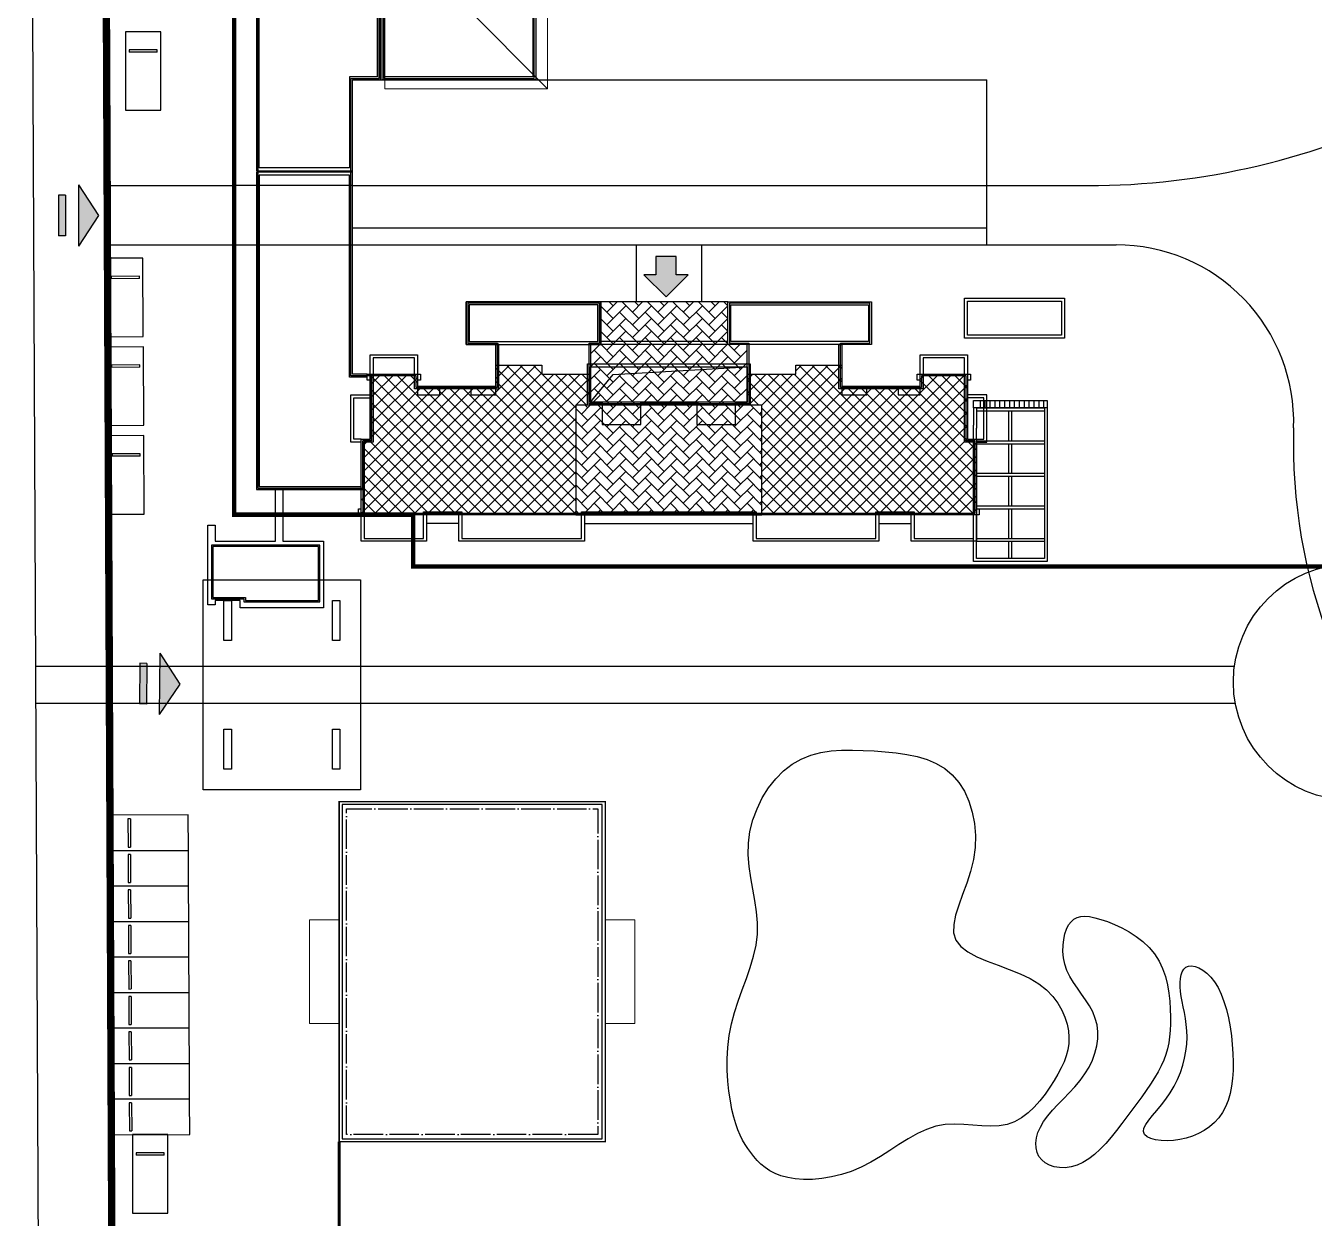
# Model space of a CAD drawing. Extents: x 30227 to 490047, y 105157 to 588160.
# Drawn here: x 157125 to 244273, y 257053 to 337683 of the extents above; entities that cross this region are included whole.
import ezdxf

# ---------------------------------------------------------------- set-up
doc = ezdxf.new("R2010")
doc.units = 0
doc.header["$LTSCALE"] = 1000
doc.header["$MEASUREMENT"] = 0
for name, pattern in [('ACAD_ISO05W100', [33, 24, -3, 0, -3, 0, -3]), ('DASH', [0.35, 0.25, -0.1]), ('DASHED', [0.75, 0.5, -0.25]), ('DOTE', [2.4200000000000004, 2, -0.2, 0.02, -0.2])]:
    doc.linetypes.add(name, pattern=pattern)
for name, color, linetype in [('A-Detl-Thin', 131, 'Continuous'), ('DIM_ELEV', 3, 'Continuous'), ('DOTE', 10, 'DOTE'), ('dx', 251, 'Continuous'), ('JZD', 1, 'Continuous'), ('WALL', 2, 'Continuous'), ('停车位', 253, 'Continuous'), ('其他', 30, 'Continuous'), ('围墙', 204, 'Continuous'), ('地下室轮廓线', 142, 'Continuous'), ('坡道', 132, 'Continuous'), ('屋顶', 115, 'Continuous'), ('消防', 8, 'Continuous'), ('石材', 53, 'Continuous'), ('道路', 206, 'Continuous'), ('配套', 163, 'Continuous')]:
    doc.layers.add(name, color=color, linetype=linetype)
doc.layers.add('LOOK', color=142, linetype='Continuous', lineweight=5)
doc.layers.add('ROOF', color=30, linetype='Continuous', lineweight=15)
pattern_1 = [(45.00000197633047, (-160484.3801715374, -88588.27688932417), (-449.0128215414688, 449.012790565446), []), (135.0000019763305, (-160484.3801715374, -88588.27688932417), (-449.012790565446, -449.0128215414688), [])]

# ---------------------------------------------------------------- blocks, each defined once
blk = doc.blocks.new('A$C7E563661')
for points in [[(1536.15789516577, 3652.070885997324), (1152.708892790272, 3331.186385637178), (2994.354100557372, 1130.466136315808), (3377.803102933469, 1451.35063669014)], [(2766.772112667561, 0.0472056120632634), (-0.1255278736353415, 3306.421115018428), (289.6568639278413, 738.0130923390388)]]:
    blk.add_hatch(color=256).paths.add_polyline_path(points)
for p, q in [((1152.708892792463, 3331.186385639012), (1536.157895170152, 3652.070886000991)), ((1536.157895162701, 3652.070886000991), (3377.80310293287, 1451.350636690855)), ((-0.125527873635292, 3306.421115018428), (2766.772112667561, 0.0472056120634079)), ((-0.125527873635292, 3306.421115018428), (2766.772112667561, 0.0472056120634079)), ((-0.125527873635292, 3306.421115018428), (289.6568639278412, 738.0130923390388)), ((1152.708892788738, 3331.186385639012), (2994.354100558907, 1130.466136313975)), ((2994.354100555181, 1130.466136313975), (3377.80310292542, 1451.350636683404)), ((289.6568639278412, 738.0130923390388), (2766.772112667561, 0.0472056120634079))]:
    blk.add_line(p, q)
blk.add_lwpolyline([(-0.125527873635292, 3306.421115018428), (2766.772112667561, 0.0472056120634079)])
blk = doc.blocks.new('A$C1AE11AAA')
at = {"layer": 'DIM_ELEV'}
blk.add_hatch(color=256, dxfattribs=at).paths.add_polyline_path([(-1426.31551682949, 6040.267026424408), (73.68448317050932, 4540.267026424408), (1573.684483170509, 6040.267026424408), (764.8634092807769, 6040.267025947571), (764.8634092807769, 7278.881979465484), (-617.4944429397583, 7278.881979942322), (-617.4944429397583, 6040.267026424408)])
at = {"layer": 'DIM_ELEV', "linetype": 'Continuous', "flags": 128}
blk.add_lwpolyline([(-1426.31551682949, 6040.267026424408), (73.68448317050932, 4540.267026424408), (1573.684483170509, 6040.267026424408), (764.8634092807769, 6040.267025947571), (764.8634092807769, 7278.881979465484), (-617.4944429397583, 7278.881979942322), (-617.4944429397583, 6040.267026424408)], close=True, dxfattribs=at)
blk = doc.blocks.new('售楼部')
at = {"layer": 'LOOK'}
for points in [[(553452166.7061667, 3586526697.693568), (553450166.7061666, 3586526697.693566), (553450166.7061666, 3586533697.693571), (553452166.7061667, 3586533697.693574)], [(553470166.706166, 3586526697.693567), (553472166.7061666, 3586526697.693568), (553472166.7061666, 3586533697.693574), (553470166.706165, 3586533697.693573)]]:
    blk.add_lwpolyline(points, dxfattribs=at)
at = {"layer": 'WALL', "ltscale": 20000, "const_width": 100, "flags": 128}
blk.add_lwpolyline([(553452166.7061667, 3586518697.693568), (553470166.7061672, 3586518697.693568), (553470166.7061638, 3586541697.693568), (553452166.7061667, 3586541697.693568)], close=True, dxfattribs=at)
at = {"layer": 'WALL', "color": 0, "ltscale": 20000, "flags": 128}
blk.add_lwpolyline([(553452366.7061667, 3586518897.693568), (553469966.7061672, 3586518897.693568), (553469966.7061636, 3586541497.693568), (553452366.7061667, 3586541497.693568)], close=True, dxfattribs=at)
blk = doc.blocks.new('A$C6C484F75')
at = {"layer": '坡道', "linetype": 'Continuous'}
h = blk.add_hatch(dxfattribs=at)
h.set_pattern_fill('ANSI31', color=8, scale=200, angle=225)
h.set_pattern_definition([(270, (3586524046.798266, -552463303.5673699), (317.5, -4.79e-14), [])])
h.paths.add_polyline_path([(-121557.1117702723, 127928.2749085426), (-121557.1117702723, 128428.2749085426), (-126357.1117076874, 128428.2749085426), (-126357.1117076874, 127928.2749085426)])
blk.add_lwpolyline([(-126557.1117076874, 127928.2749085426), (-126557.1117076874, 128428.2749085426), (-121557.1117702723, 128428.2749085426), (-121557.1117702723, 127928.2749085426)], close=True, dxfattribs=at)
for points in [[(-121557.1117703915, 127928.2749085426), (-121557.1117703915, 117528.2749085426), (-126557.1117076874, 117528.2749085426), (-126557.1117076874, 126747.9096069336)], [(-121757.1117703915, 127928.2749085426), (-121757.1117703915, 117728.2749085426), (-126357.1117076874, 117728.2749085426), (-126357.1117076874, 126547.9096069336)], [(-126357.1117076874, 127928.2749085426), (-121757.1117703915, 127928.2749085426)], [(-126357.1117076874, 127721.8903298378), (-121757.1117703915, 127728.2749085426)], [(-124157.1117703915, 125697.9099884033), (-124157.1117703915, 127728.2749085426)], [(-123957.1117703915, 125697.9099884033), (-123957.1117703915, 127728.2749085426)], [(-126357.1117076874, 125697.9099884033), (-121757.1117703915, 125697.9099884033)], [(-126357.1117076874, 125497.9099884033), (-121757.1117703915, 125497.9099884033)], [(-124157.1117703915, 123497.9099884033), (-124157.1117703915, 125497.9099884033)], [(-123957.1117703915, 123497.9099884033), (-123957.1117703915, 125497.9099884033)], [(-126357.1117076874, 123497.9099884033), (-121757.1117703915, 123497.9099884033)], [(-126357.1117076874, 123297.9099884033), (-121757.1117703915, 123297.9099884033)], [(-124157.1117703915, 121297.9099884033), (-124157.1117703915, 123297.9099884033)], [(-123957.1117703915, 121297.9099884033), (-123957.1117703915, 123297.9099884033)], [(-126357.1117076874, 121297.9099884033), (-121757.1117703915, 121297.9099884033)], [(-126357.1117076874, 121097.9099884033), (-121757.1117703915, 121097.9099884033)], [(-124157.1117703915, 119097.9099884033), (-124157.1117703915, 121097.9099884033)], [(-123957.1117703915, 119097.9099884033), (-123957.1117703915, 121097.9099884033)], [(-126357.1117076874, 119097.9099884033), (-121757.1117703915, 119097.9099884033)], [(-126357.1117076874, 118897.9099884033), (-121757.1117703915, 118897.9099884033)], [(-124157.1117703915, 117728.2749085426), (-124157.1117703915, 118897.9099884033)], [(-123957.1117703915, 117728.2749085426), (-123957.1117703915, 118897.9099884033)]]:
    blk.add_lwpolyline(points, dxfattribs=at)
at = {"layer": '坡道', "linetype": 'Continuous', "flags": 128}
for points in [[(-126557.1117076874, 127921.8900437355), (-126557.1117076874, 126741.5250282287), (-126557.1117076874, 126747.9096069336)], [(-126357.1117076874, 127921.8900437355), (-126357.1117076874, 126541.5250282287), (-126357.1116838455, 126547.9096069336)]]:
    blk.add_lwpolyline(points, dxfattribs=at)
blk = doc.blocks.new('menfangfang')
at = {"linetype": 'DASHED', "ltscale": 3000}
blk.add_lwpolyline([(10639.99875748157, 0), (0, 0), (0, 14200), (10639.99875748157, 14200)], close=True, dxfattribs=at)
at = {"layer": '屋顶', "linetype": 'Continuous', "flags": 128}
blk.add_lwpolyline([(800, 12800), (800, 12500), (300.0000183582306, 12500.00000047684), (300.0000183582306, 17900), (800.0000180006027, 17900), (800.0000180006027, 16800.00003147125), (4889.999024033546, 16800.00003147125), (4889.999024033546, 20299.81157636643), (5389.999024033546, 20299.81157636643), (5389.999024033546, 16799.99999952316), (8139.999024033548, 16799.99999952316), (8139.998757600784, 12300), (2500, 12300), (2500, 12800)], close=True, dxfattribs=at)
at = {"layer": '屋顶', "ltscale": 10000}
blk.add_lwpolyline([(650.1293258666992, 16450.18842315674), (650.1293258666992, 13000.18842363357), (2850.129390120507, 13000.18842363357), (2850.129390120507, 12800.18839788437), (7790.127487897873, 12800.18775987625), (7790.127487897873, 16450.18842315674)], close=True, dxfattribs=at)
at = {"layer": '石材'}
for points in [[(1400, 12800), (1900, 12800), (1900, 10100), (1400, 10100)], [(8739.998757600784, 12800), (9239.998757600784, 12800), (9239.998757600784, 10100), (8739.998757600784, 10100)], [(1400, 4100), (1900, 4100), (1900, 1400), (1400, 1400)], [(8739.998757600784, 4100), (9239.998757600784, 4100), (9239.998757600784, 1400), (8739.998757600784, 1400)]]:
    blk.add_lwpolyline(points, close=True, dxfattribs=at)
blk = doc.blocks.new('A$C5E9A4857')
at = {"layer": '道路'}
for p, q in [((-182927.535572648, 142947.9099888802), (-174208.5097393989, 142947.9099888802)), ((-166208.5096658468, 142947.9099888802), (-116472.8378669023, 142947.9099888802)), ((-182909.9609431028, 138947.9099888802), (-174208.509747982, 138947.9099888802)), ((-166208.5096658468, 138947.9099888802), (-114542.658572197, 138947.9099884033)), ((-187621.4174911976, 110447.9099888801), (-106553.0045269728, 110447.9099884033)), ((-187609.8637918234, 107947.9099888801), (-106495.4157600403, 107947.9099888801))]:
    blk.add_line(p, q, dxfattribs=at)
at = {"layer": '道路', "linetype": 'DASH', "ltscale": 5000, "flags": 128}
for points in [[(-166208.5096658468, 142947.9099888802), (-174208.5097393989, 142947.9099888802)], [(-174208.509747982, 138947.9099888802), (-166208.5096658468, 138947.9099888802)]]:
    blk.add_lwpolyline(points, dxfattribs=at)
at = {"layer": '道路', "color": 5}
for points in [[(-140578.2084929943, 86261.25965738297), (-140370.5030415058, 87041.60025930405), (-140118.8636145592, 87812.4571723938), (-139843.3811243772, 88575.59866189957), (-139564.1464833021, 89332.7929959297), (-139301.2506039142, 90085.80844116211), (-139074.7843983173, 90836.4132642746), (-138904.8387788534, 91586.37573289871), (-138811.5046577454, 92337.46411371233), (-138807.441665411, 93091.22326898576), (-138875.5843038559, 93848.30444192886), (-138991.4357928037, 94609.135471344), (-139130.4993522167, 95374.14419460297), (-139268.2782020569, 96143.75845146179), (-139380.2755621672, 96918.40607929228), (-139441.9946523905, 97698.5149168968), (-139428.9386926889, 98484.51280260086), (-139322.0249050856, 99274.46344757082), (-139123.8265203237, 100056.9740524292), (-138842.3307715654, 100818.287689209), (-138485.5248917341, 101544.6474299431), (-138061.3961141109, 102222.2963485718), (-137577.9316711426, 102837.477517128), (-137043.1187963486, 103376.4340081215), (-136464.9447226524, 103825.4088935852), (-135850.7659938335, 104174.928697586), (-135205.4163988829, 104432.6537442207), (-134533.0990368128, 104610.527806282), (-133838.0170074701, 104720.4946584701), (-133124.3734103441, 104774.498075962), (-132396.3713450432, 104784.4818315506), (-131658.2139111757, 104762.3896994591), (-130914.1042079925, 104720.1654558182), (-130168.9932787418, 104665.8950204849), (-129430.8239401579, 104592.2329144478), (-128708.2869521379, 104487.9758057594), (-128010.0730750561, 104341.9203634262), (-127344.8730691671, 104142.8632535934), (-126721.3776942491, 103879.6011457443), (-126148.2777109146, 103540.9307079315), (-125634.2638791799, 103115.6486086845), (-125187.0855616331, 102596.709695816), (-124810.726531744, 101993.7015404701), (-124508.2291650772, 101320.3698945045), (-124282.6358380318, 100590.4605097771), (-124136.988926053, 99817.71913719176), (-124074.3308051824, 99015.89152765273), (-124097.7038513422, 98198.7234339714), (-124210.1504400968, 97379.96060657501), (-124408.2948600054, 96572.37973117828), (-124663.0890479088, 95784.8812303543), (-124939.0668531656, 95025.39645957947), (-125200.7621251345, 94301.85677576067), (-125412.7087131738, 93622.19353437424), (-125539.4404665232, 92994.33809185028), (-125545.4912346601, 92426.22180461884), (-125395.3948668241, 91925.77602815628), (-125065.5057317018, 91497.07244253159), (-124579.4602748155, 91128.74402570724), (-123972.7154608965, 90805.56407928467), (-123280.7282549143, 90512.30590486526), (-122538.9556217194, 90233.74280261993), (-121782.8545260429, 89954.6480755806), (-121047.8819329738, 89659.79502439497), (-120369.4948070049, 89333.95695018768), (-119776.4122036695, 88965.83860063551), (-119270.4015402794, 88559.87049627303), (-118846.4923244715, 88124.41460418703), (-118499.7140642404, 87667.83288908005), (-118225.0962672233, 87198.48731899261), (-118017.6684414148, 86724.73985910416), (-117872.4600943327, 86254.95247602463), (-117784.5007339716, 85797.48713588715), (-117749.2102987766, 85358.4602074623), (-117763.5704506635, 84935.0056734085), (-117824.9532819986, 84522.01191568375), (-117930.7308852672, 84114.3673195839), (-118078.2753530741, 83706.96026945116), (-118264.9587779045, 83294.679148674), (-118488.1532523632, 82872.41234111784), (-118745.2308686971, 82435.04823112488), (-119034.0107011795, 81980.77382326125), (-119354.0997494459, 81520.97060155869), (-119705.5519953966, 81070.31867170334), (-120088.4214202165, 80643.49813938141), (-120502.7620053291, 80255.18910980225), (-120948.6277323961, 79920.07168626785), (-121426.0725826025, 79652.82597637177), (-121935.15053761, 79468.13208293915), (-122475.124807477, 79374.06686401367), (-123042.0955170393, 79352.2941813469), (-123631.3720197677, 79377.87464809418), (-124238.2636693716, 79425.86887693405), (-124858.0798193216, 79471.33748102188), (-125486.1298228502, 79489.3410730362), (-126117.7230337858, 79454.94026756287), (-126748.1688055992, 79343.19567680359), (-127373.9744529724, 79136.79040813446), (-127996.4391354322, 78848.89754867554), (-128618.0599732399, 78500.31267881393), (-129241.3340872526, 78111.83137989044), (-129868.7585978508, 77704.24923229218), (-130502.8306257725, 77298.36181783676), (-131146.0472916365, 76914.96471595764), (-131800.9057157039, 76574.85350942612), (-132467.9696006775, 76294.84953546524), (-133140.0689768791, 76075.87716054916), (-133808.1004565954, 75914.88651180267), (-134462.9606519937, 75808.82771205902), (-135095.5461752415, 75754.65088796616), (-135696.7536388635, 75749.306163311), (-136257.479654789, 75789.74366378784), (-136768.6208353042, 75872.9135131836), (-137223.5770629644, 75995.4767999649), (-137625.761300683, 76152.9384636879), (-137981.0897816419, 76340.5144071579), (-138295.478738904, 76553.42053174973), (-138574.8444055319, 76786.87274122238), (-138825.1030148268, 77036.08693742752), (-139052.1707998514, 77296.27902269363), (-139261.9639935493, 77562.66489839552), (-139459.4394321442, 77832.67936897278), (-139645.7163623571, 78112.63283538818), (-139820.954633832, 78411.05459880829), (-139985.3140962124, 78736.47395992279), (-140138.9545993805, 79097.42022180557), (-140282.0359927416, 79502.4226846695), (-140414.7181261778, 79960.01065063477), (-140537.1608492136, 80478.71342134476), (-140648.3735089302, 81063.95341157913), (-140742.7634421587, 81708.72550153732), (-140813.58748281, 82402.9176812172), (-140854.1024651527, 83136.41794252396), (-140857.565223217, 83899.11427927017), (-140817.2325911522, 84680.89468240736), (-140726.3614029884, 85471.64714431763)], [(-140578.2084929943, 86261.25965738297), (-140370.5030415058, 87041.60025930405), (-140118.8636145592, 87812.4571723938), (-139843.3811243772, 88575.59866189957), (-139564.1464833021, 89332.7929959297), (-139301.2506039142, 90085.80844116211), (-139074.7843983173, 90836.4132642746), (-138904.8387788534, 91586.37573289871), (-138811.5046577454, 92337.46411371233), (-138807.441665411, 93091.22326898576), (-138875.5843038559, 93848.30444192886), (-138991.4357928037, 94609.135471344), (-139130.4993522167, 95374.14419460297), (-139268.2782020569, 96143.75845146179), (-139380.2755621672, 96918.40607929228), (-139441.9946523905, 97698.5149168968), (-139428.9386926889, 98484.51280260086), (-139322.0249050856, 99274.46344757082), (-139123.8265203237, 100056.9740524292), (-138842.3307715654, 100818.287689209), (-138485.5248917341, 101544.6474299431), (-138061.3961141109, 102222.2963485718), (-137577.9316711426, 102837.477517128), (-137043.1187963486, 103376.4340081215), (-136464.9447226524, 103825.4088935852), (-135850.7659938335, 104174.928697586), (-135205.4163988829, 104432.6537442207), (-134533.0990368128, 104610.527806282), (-133838.0170074701, 104720.4946584701), (-133124.3734103441, 104774.498075962), (-132396.3713450432, 104784.4818315506), (-131658.2139111757, 104762.3896994591), (-130914.1042079925, 104720.1654558182), (-130168.9932787418, 104665.8950204849), (-129430.8239401579, 104592.2329144478), (-128708.2869521379, 104487.9758057594), (-128010.0730750561, 104341.9203634262), (-127344.8730691671, 104142.8632535934), (-126721.3776942491, 103879.6011457443), (-126148.2777109146, 103540.9307079315), (-125634.2638791799, 103115.6486086845), (-125187.0855616331, 102596.709695816), (-124810.726531744, 101993.7015404701), (-124508.2291650772, 101320.3698945045), (-124282.6358380318, 100590.4605097771), (-124136.988926053, 99817.71913719176), (-124074.3308051824, 99015.89152765273), (-124097.7038513422, 98198.7234339714), (-124210.1504400968, 97379.96060657501), (-124408.2948600054, 96572.37973117828), (-124663.0890479088, 95784.8812303543), (-124939.0668531656, 95025.39645957947), (-125200.7621251345, 94301.85677576067), (-125412.7087131738, 93622.19353437424), (-125539.4404665232, 92994.33809185028), (-125545.4912346601, 92426.22180461884), (-125395.3948668241, 91925.77602815628), (-125065.5057317018, 91497.07244253159), (-124579.4602748155, 91128.74402570724), (-123972.7154608965, 90805.56407928467), (-123280.7282549143, 90512.30590486526), (-122538.9556217194, 90233.74280261993), (-121782.8545260429, 89954.6480755806), (-121047.8819329738, 89659.79502439497), (-120369.4948070049, 89333.95695018768), (-119776.4122036695, 88965.83860063551), (-119270.4015402794, 88559.87049627303), (-118846.4923244715, 88124.41460418703), (-118499.7140642404, 87667.83288908005), (-118225.0962672233, 87198.48731899261), (-118017.6684414148, 86724.73985910416), (-117872.4600943327, 86254.95247602463), (-117784.5007339716, 85797.48713588715), (-117749.2102987766, 85358.4602074623), (-117763.5704506635, 84935.0056734085), (-117824.9532819986, 84522.01191568375), (-117930.7308852672, 84114.3673195839), (-118078.2753530741, 83706.96026945116), (-118264.9587779045, 83294.679148674), (-118488.1532523632, 82872.41234111784), (-118745.2308686971, 82435.04823112488), (-119034.0107011795, 81980.77382326125), (-119354.0997494459, 81520.97060155869), (-119705.5519953966, 81070.31867170334), (-120088.4214202165, 80643.49813938141), (-120502.7620053291, 80255.18910980225), (-120948.6277323961, 79920.07168626785), (-121426.0725826025, 79652.82597637177), (-121935.15053761, 79468.13208293915), (-122475.124807477, 79374.06686401367), (-123042.0955170393, 79352.2941813469), (-123631.3720197677, 79377.87464809418), (-124238.2636693716, 79425.86887693405), (-124858.0798193216, 79471.33748102188), (-125486.1298228502, 79489.3410730362), (-126117.7230337858, 79454.94026756287), (-126748.1688055992, 79343.19567680359), (-127373.9744529724, 79136.79040813446), (-127996.4391354322, 78848.89754867554), (-128618.0599732399, 78500.31267881393), (-129241.3340872526, 78111.83137989044), (-129868.7585978508, 77704.24923229218), (-130502.8306257725, 77298.36181783676), (-131146.0472916365, 76914.96471595764), (-131800.9057157039, 76574.85350942612), (-132467.9696006775, 76294.84953546524), (-133140.0689768791, 76075.87716054916), (-133808.1004565954, 75914.88651180267), (-134462.9606519937, 75808.82771205902), (-135095.5461752415, 75754.65088796616), (-135696.7536388635, 75749.306163311), (-136257.479654789, 75789.74366378784), (-136768.6208353042, 75872.9135131836), (-137223.5770629644, 75995.4767999649), (-137625.761300683, 76152.9384636879), (-137981.0897816419, 76340.5144071579), (-138295.478738904, 76553.42053174973), (-138574.8444055319, 76786.87274122238), (-138825.1030148268, 77036.08693742752), (-139052.1707998514, 77296.27902269363), (-139261.9639935493, 77562.66489839552), (-139459.4394321442, 77832.67936897278), (-139645.7163623571, 78112.63283538818), (-139820.954633832, 78411.05459880829), (-139985.3140962124, 78736.47395992279), (-140138.9545993805, 79097.42022180557), (-140282.0359927416, 79502.4226846695), (-140414.7181261778, 79960.01065063477), (-140537.1608492136, 80478.71342134476), (-140648.3735089302, 81063.95341157913), (-140742.7634421587, 81708.72550153732), (-140813.58748281, 82402.9176812172), (-140854.1024651527, 83136.41794252396), (-140857.565223217, 83899.11427927017), (-140817.2325911522, 84680.89468240736), (-140726.3614029884, 85471.64714431763)], [(-115591.1914228201, 93336.11690473557), (-115147.1630103588, 93185.83769607544), (-114671.7048960924, 92996.43170166016), (-114178.998832345, 92767.210146904), (-113683.2265712023, 92497.48425769804), (-113198.5698649883, 92186.56526136398), (-112739.2104656696, 91833.7643828392), (-112319.3301255703, 91438.39284849168), (-111953.1105970144, 90999.76188516617), (-111651.2572613954, 90518.9424099922), (-111410.5700182915, 90004.04411411285), (-111224.3723962307, 89464.93637990952), (-111085.9879242181, 88911.4885892868), (-110988.7401312589, 88353.57012462615), (-110925.9525458813, 87801.0503692627), (-110890.9486969709, 87263.79870414732), (-110877.0521134138, 86751.68451309204), (-110879.1228065491, 86271.99933385849), (-110898.1667177677, 85821.72333431245), (-110936.7262710333, 85395.25883483887), (-110997.3438906669, 84987.00815868378), (-111082.5620002746, 84591.37362718582), (-111194.9230240583, 84202.75756359099), (-111336.9693859815, 83815.56228923798), (-111511.2435101271, 83424.19012641905), (-111719.2302490473, 83024.04422426224), (-111958.1841706037, 82614.5310344696), (-112224.3022704124, 82196.0578355789), (-112513.7815448046, 81769.03190469742), (-112822.8189901113, 81333.86052036285), (-113147.6116021871, 80890.95095968246), (-113484.3563774824, 80440.71050214767), (-113829.2503120899, 79983.54642629623), (-114179.2147868871, 79521.35934019087), (-114534.0687227249, 79062.02318763733), (-114894.355425477, 78614.90524196625), (-115260.6182006597, 78189.37277698517), (-115633.4003540277, 77794.79306840897), (-116013.2451912164, 77440.53339004517), (-116400.6960179806, 77135.96101522446), (-116796.2961399555, 76890.44321918488), (-117199.1600999832, 76711.18492078781), (-117602.6873890161, 76596.74161481857), (-117998.8487348556, 76543.50644159316), (-118379.6148658991, 76547.87254142761), (-118736.9565099477, 76606.2330532074), (-119062.844394803, 76714.98111867905), (-119349.2492488623, 76870.50987577438), (-119588.1417999268, 77069.21246576309), (-119772.7257243395, 77307.26195526123), (-119901.1364916563, 77579.95111846922), (-119972.7425198555, 77882.35265779495), (-119986.9122267961, 78209.53927278519), (-119943.0140303373, 78556.58366727829), (-119840.4163485765, 78918.55854034424), (-119678.4875990152, 79290.53659439087), (-119456.5961999893, 79667.59053230286), (-119176.4841828346, 80045.9811487198), (-118849.3880339861, 80426.72162389757), (-118488.9178535938, 80812.01323223114), (-118108.6837418079, 81204.05724716187), (-117722.2957986593, 81605.05494499207), (-117343.3641241789, 82017.20759916306), (-116985.4988188743, 82442.71648406982), (-116662.3099822998, 82883.78287506104), (-116385.461310029, 83341.44750213622), (-116158.8308779001, 83812.10892295837), (-115984.3503569364, 84291.00515031815), (-115863.951417923, 84773.37419891357), (-115799.5657316446, 85254.45408248901), (-115793.1249696016, 85729.48281288146), (-115846.5608023405, 86193.6984052658), (-115961.8049008846, 86642.33887243272), (-116137.933638215, 87072.17785358427), (-116362.6021940708, 87486.13148546219), (-116620.6104501486, 87888.65152978899), (-116896.7582883835, 88284.18974971771), (-117175.8455904722, 88677.1979060173), (-117442.6722379923, 89072.12776231766), (-117682.0381128788, 89473.4310798645), (-117878.7430969477, 89885.5596203804), (-118020.857101202, 90310.71396160124), (-118109.5301553011, 90742.0899400711), (-118149.1823185682, 91170.63220882416), (-118144.2336498499, 91587.28542041779), (-118099.1042084694, 91982.99422597887), (-118018.2140532732, 92348.70327806471), (-117905.9832435846, 92675.35722923279), (-117766.8318386078, 92953.9007320404), (-117603.9617431164, 93177.17782449722), (-117415.7022466659, 93345.63009357452), (-117199.1644843817, 93461.59851264954), (-116951.4595917463, 93527.42405414581), (-116669.6987038851, 93545.44769096375), (-116350.9929563999, 93518.01039648057), (-115992.4534842968, 93447.45314359665)], [(-115591.1914228201, 93336.11690473557), (-115147.1630103588, 93185.83769607544), (-114671.7048960924, 92996.43170166016), (-114178.998832345, 92767.210146904), (-113683.2265712023, 92497.48425769804), (-113198.5698649883, 92186.56526136398), (-112739.2104656696, 91833.7643828392), (-112319.3301255703, 91438.39284849168), (-111953.1105970144, 90999.76188516617), (-111651.2572613954, 90518.9424099922), (-111410.5700182915, 90004.04411411285), (-111224.3723962307, 89464.93637990952), (-111085.9879242181, 88911.4885892868), (-110988.7401312589, 88353.57012462615), (-110925.9525458813, 87801.0503692627), (-110890.9486969709, 87263.79870414732), (-110877.0521134138, 86751.68451309204), (-110879.1228065491, 86271.99933385849), (-110898.1667177677, 85821.72333431245), (-110936.7262710333, 85395.25883483887), (-110997.3438906669, 84987.00815868378), (-111082.5620002746, 84591.37362718582), (-111194.9230240583, 84202.75756359099), (-111336.9693859815, 83815.56228923798), (-111511.2435101271, 83424.19012641905), (-111719.2302490473, 83024.04422426224), (-111958.1841706037, 82614.5310344696), (-112224.3022704124, 82196.0578355789), (-112513.7815448046, 81769.03190469742), (-112822.8189901113, 81333.86052036285), (-113147.6116021871, 80890.95095968246), (-113484.3563774824, 80440.71050214767), (-113829.2503120899, 79983.54642629623), (-114179.2147868871, 79521.35934019087), (-114534.0687227249, 79062.02318763733), (-114894.355425477, 78614.90524196625), (-115260.6182006597, 78189.37277698517), (-115633.4003540277, 77794.79306840897), (-116013.2451912164, 77440.53339004517), (-116400.6960179806, 77135.96101522446), (-116796.2961399555, 76890.44321918488), (-117199.1600999832, 76711.18492078781), (-117602.6873890161, 76596.74161481857), (-117998.8487348556, 76543.50644159316), (-118379.6148658991, 76547.87254142761), (-118736.9565099477, 76606.2330532074), (-119062.844394803, 76714.98111867905), (-119349.2492488623, 76870.50987577438), (-119588.1417999268, 77069.21246576309), (-119772.7257243395, 77307.26195526123), (-119901.1364916563, 77579.95111846922), (-119972.7425198555, 77882.35265779495), (-119986.9122267961, 78209.53927278519), (-119943.0140303373, 78556.58366727829), (-119840.4163485765, 78918.55854034424), (-119678.4875990152, 79290.53659439087), (-119456.5961999893, 79667.59053230286), (-119176.4841828346, 80045.9811487198), (-118849.3880339861, 80426.72162389757), (-118488.9178535938, 80812.01323223114), (-118108.6837418079, 81204.05724716187), (-117722.2957986593, 81605.05494499207), (-117343.3641241789, 82017.20759916306), (-116985.4988188743, 82442.71648406982), (-116662.3099822998, 82883.78287506104), (-116385.461310029, 83341.44750213622), (-116158.8308779001, 83812.10892295837), (-115984.3503569364, 84291.00515031815), (-115863.951417923, 84773.37419891357), (-115799.5657316446, 85254.45408248901), (-115793.1249696016, 85729.48281288146), (-115846.5608023405, 86193.6984052658), (-115961.8049008846, 86642.33887243272), (-116137.933638215, 87072.17785358427), (-116362.6021940708, 87486.13148546219), (-116620.6104501486, 87888.65152978899), (-116896.7582883835, 88284.18974971771), (-117175.8455904722, 88677.1979060173), (-117442.6722379923, 89072.12776231766), (-117682.0381128788, 89473.4310798645), (-117878.7430969477, 89885.5596203804), (-118020.857101202, 90310.71396160124), (-118109.5301553011, 90742.0899400711), (-118149.1823185682, 91170.63220882416), (-118144.2336498499, 91587.28542041779), (-118099.1042084694, 91982.99422597887), (-118018.2140532732, 92348.70327806471), (-117905.9832435846, 92675.35722923279), (-117766.8318386078, 92953.9007320404), (-117603.9617431164, 93177.17782449722), (-117415.7022466659, 93345.63009357452), (-117199.1644843817, 93461.59851264954), (-116951.4595917463, 93527.42405414581), (-116669.6987038851, 93545.44769096375), (-116350.9929563999, 93518.01039648057), (-115992.4534842968, 93447.45314359665)], [(-107663.3544164896, 88718.38008451462), (-107450.3194503784, 88272.53917694092), (-107262.9529329538, 87775.57809114458), (-107100.8456554413, 87237.19615507127), (-106963.5884087086, 86667.09269666672), (-106850.7719838619, 86074.96704769135), (-106761.9871717691, 85470.51853561401), (-106696.8247636556, 84863.4464893341), (-106654.8755502701, 84263.45023870467), (-106636.2294889688, 83679.03482151031), (-106642.9732004404, 83113.92811584473), (-106677.6924716234, 82570.66371011735), (-106742.9730894565, 82051.77519130707), (-106841.4008407593, 81559.7961473465), (-106975.5615127086, 81097.26016616821), (-107148.0408916473, 80666.70083427428), (-107361.42476511, 80270.65174102785), (-107617.1078832149, 79911.23999738693), (-107911.7208516598, 79588.96681594849), (-108240.7032395601, 79303.92693281174), (-108599.4946161508, 79056.2150850296), (-108983.5345504284, 78845.92600917816), (-109388.2626116275, 78673.15444087982), (-109809.118368864, 78537.99511766434), (-110241.5413914919, 78440.54277610779), (-110679.2781430483, 78380.79655647278), (-111109.302664876, 78358.3732213974), (-111516.8958933353, 78372.79393577576), (-111887.3387641907, 78423.57986593246), (-112205.9122135639, 78510.25217819214), (-112457.8971774578, 78632.33203840254), (-112628.574591875, 78789.3406124115), (-112703.2253929376, 78980.79906702042), (-112672.6257177591, 79206.0613245964), (-112549.5325073003, 79463.81234073639), (-112352.1979045868, 79752.56982517242), (-112098.8740515709, 80070.85149192812), (-111807.8130909204, 80417.17505073547), (-111497.2671649456, 80790.05821466444), (-111185.4884161949, 81188.01869440077), (-110890.7289867401, 81609.57420253754), (-110628.1659111976, 82052.66679477692), (-110400.675791502, 82512.9359073639), (-110208.0601210594, 82985.44532060622), (-110050.1203936338, 83465.25881433487), (-109926.6581029892, 83947.44016981125), (-109837.4747428894, 84427.05316543579), (-109782.3718069792, 84899.16158390045), (-109761.1507889032, 85358.8292040825), (-109772.4691587686, 85802.01038885117), (-109810.4082927704, 86228.2218298912), (-109867.9055429697, 86637.87080001831), (-109937.8982619047, 87031.3645734787), (-110013.3238023519, 87409.11042404173), (-110087.119516015, 87771.515625), (-110152.2227559089, 88118.987449646), (-110201.570874095, 88451.93317174911), (-110229.0293223858, 88769.8323879242), (-110232.1759494543, 89068.45399236679), (-110209.5167028904, 89342.63920021059), (-110159.55753088, 89587.22922754288), (-110080.8043813705, 89797.06529140472), (-109971.7632018327, 89966.98860740662), (-109830.9399402142, 90091.84039258958), (-109656.8405448198, 90166.46186256409), (-109449.4876351356, 90186.44089794159), (-109214.9705200195, 90150.35203313828), (-108960.8951795101, 90057.51646709444), (-108694.8675943613, 89907.25540018082), (-108424.4937449693, 89698.89002895355), (-108157.3796118498, 89431.74155330657), (-107901.1311756372, 89105.13117218018)], [(-107663.3544164896, 88718.38008451462), (-107450.3194503784, 88272.53917694092), (-107262.9529329538, 87775.57809114458), (-107100.8456554413, 87237.19615507127), (-106963.5884087086, 86667.09269666672), (-106850.7719838619, 86074.96704769135), (-106761.9871717691, 85470.51853561401), (-106696.8247636556, 84863.4464893341), (-106654.8755502701, 84263.45023870467), (-106636.2294889688, 83679.03482151031), (-106642.9732004404, 83113.92811584473), (-106677.6924716234, 82570.66371011735), (-106742.9730894565, 82051.77519130707), (-106841.4008407593, 81559.7961473465), (-106975.5615127086, 81097.26016616821), (-107148.0408916473, 80666.70083427428), (-107361.42476511, 80270.65174102785), (-107617.1078832149, 79911.23999738693), (-107911.7208516598, 79588.96681594849), (-108240.7032395601, 79303.92693281174), (-108599.4946161508, 79056.2150850296), (-108983.5345504284, 78845.92600917816), (-109388.2626116275, 78673.15444087982), (-109809.118368864, 78537.99511766434), (-110241.5413914919, 78440.54277610779), (-110679.2781430483, 78380.79655647278), (-111109.302664876, 78358.3732213974), (-111516.8958933353, 78372.79393577576), (-111887.3387641907, 78423.57986593246), (-112205.9122135639, 78510.25217819214), (-112457.8971774578, 78632.33203840254), (-112628.574591875, 78789.3406124115), (-112703.2253929376, 78980.79906702042), (-112672.6257177591, 79206.0613245964), (-112549.5325073003, 79463.81234073639), (-112352.1979045868, 79752.56982517242), (-112098.8740515709, 80070.85149192812), (-111807.8130909204, 80417.17505073547), (-111497.2671649456, 80790.05821466444), (-111185.4884161949, 81188.01869440077), (-110890.7289867401, 81609.57420253754), (-110628.1659111976, 82052.66679477692), (-110400.675791502, 82512.9359073639), (-110208.0601210594, 82985.44532060622), (-110050.1203936338, 83465.25881433487), (-109926.6581029892, 83947.44016981125), (-109837.4747428894, 84427.05316543579), (-109782.3718069792, 84899.16158390045), (-109761.1507889032, 85358.8292040825), (-109772.4691587686, 85802.01038885117), (-109810.4082927704, 86228.2218298912), (-109867.9055429697, 86637.87080001831), (-109937.8982619047, 87031.3645734787), (-110013.3238023519, 87409.11042404173), (-110087.119516015, 87771.515625), (-110152.2227559089, 88118.987449646), (-110201.570874095, 88451.93317174911), (-110229.0293223858, 88769.8323879242), (-110232.1759494543, 89068.45399236679), (-110209.5167028904, 89342.63920021059), (-110159.55753088, 89587.22922754288), (-110080.8043813705, 89797.06529140472), (-109971.7632018327, 89966.98860740662), (-109830.9399402142, 90091.84039258958), (-109656.8405448198, 90166.46186256409), (-109449.4876351356, 90186.44089794159), (-109214.9705200195, 90150.35203313828), (-108960.8951795101, 90057.51646709444), (-108694.8675943613, 89907.25540018082), (-108424.4937449693, 89698.89002895355), (-108157.3796118498, 89431.74155330657), (-107901.1311756372, 89105.13117218018)]]:
    blk.add_lwpolyline(points, close=True, dxfattribs=at)
at = {"layer": '道路'}
blk.add_circle((-98624.6179136038, 109379.8810992241), 8000, dxfattribs=at)
for centre, radius, start, end in [((-116472.8378669023, 192947.9099888802), 50000, 270, 296.6743553935465), ((-114542.6585723162, 126947.9099884033), 12000, 358.226927832969, 90), ((-65794.08336091042, 125438.8656373024), 36771.91798689151, 178.2269278329689, 224.273588063341)]:
    blk.add_arc(centre, radius, start, end, dxfattribs=at)
blk = doc.blocks.new('xiaofangpujiumian')
at = {"layer": '消防'}
for p, q in [((-166208.380390048, 150097.7215647697), (-123308.3763743639, 150097.7215685844)), ((-166208.380390048, 138947.9099888802), (-166208.380390048, 150097.7215647697)), ((-123308.3763743639, 138947.9099917412), (-123308.3763743639, 150097.7215685844)), ((-166208.380390048, 140097.7215662003), (-123308.3763743639, 140097.7215690613)), ((-166208.380390048, 138947.9099888802), (-123308.3763743639, 138947.9099917412))]:
    blk.add_line(p, q, dxfattribs=at)
at = {"layer": '消防', "linetype": 'Continuous', "flags": 128}
for points in [[(-147008.3801773786, 138947.9099888802), (-147008.3801773786, 135097.7215657234)], [(-142608.3801778555, 138947.9099888802), (-142608.3801778555, 135097.7215657234)]]:
    blk.add_lwpolyline(points, dxfattribs=at)
blk = doc.blocks.new('68#屋顶')
at = {"layer": 'A-Detl-Thin'}
blk.add_lwpolyline([(15499.99993419647, 9399.99980354309), (17025.11613285541, 11289.83578634262), (26100.00000548363, 11800)], dxfattribs=at)
at = {"layer": 'WALL', "linetype": 'DASH', "ltscale": 10000}
blk.add_lwpolyline([(599.9999995231628, 11300), (3799.999999523163, 11300), (3799.999999523163, 9900), (5299.999999642373, 9900), (5299.999999642373, 10499.99999856949), (7399.999999523164, 10499.99999856949), (7399.999999642372, 9900), (9099.999999403954, 9900), (9099.999999403954, 13299.99999856949), (7099.999999523163, 13299.99999856949), (7099.999999403954, 16199.99999856949), (16199.99999952316, 16200), (16199.99999964237, 13300), (15499.99999988079, 13300), (15499.99999606609, 9400), (16299.99999988079, 9400), (16299.99999988079, 7900), (18899.99999988079, 7900), (18899.99999964237, 9400), (22699.99999988079, 9400), (22699.99999976158, 7900), (25299.99999988079, 7900), (25300, 9400), (26099.99999952316, 9400), (26099.99999988079, 13300), (24800.00000011921, 13300), (24799.99999952316, 16199.99999856949), (34499.99999952316, 16199.99999856949), (34499.99999940395, 13299.99999856949), (32499.99999952316, 13299.99999856949), (32499.99999952316, 9900), (34199.99999952316, 9899.999998569489), (34199.99999952316, 10500), (36299.99999940396, 10499.99999856949), (36299.99999952316, 9900), (37799.99999952317, 9900), (37799.99999952317, 11300), (40999.99999952316, 11300), (41000.00000035763, 6900), (41599.99999952316, 6899.999998569488), (41599.99999952316, 1799.999449729919), (-3.576278687e-07, 1799.999449729919), (-3.576278687e-07, 6900), (599.9999995231628, 6900), (599.9999995231628, 11300)], dxfattribs=at)
at = {"layer": '屋顶'}
for points in [[(7099.999999403954, 13299.99999856949), (16199.99999940395, 13299.99999856949), (16199.99999940395, 16199.99999856949), (7099.999999403954, 16199.99999856949)], [(7299.999999403954, 13499.99999856949), (15999.99999940395, 13499.99999856949), (15999.99999940395, 15999.99999856949), (7299.999999403954, 15999.99999856949)], [(34499.99999952316, 13299.99999856949), (24799.99999940396, 13299.99999856949), (24799.99999940396, 16199.99999856949), (34499.99999952316, 16199.99999856949)], [(34299.99999952316, 13499.99999856949), (24999.99999940396, 13499.99999856949), (24999.99999940396, 15999.99999856949), (34299.99999952316, 15999.99999856949)], [(9099.999999523163, 10300), (9299.999999523165, 10300), (9299.999999523165, 13299.99999856949), (9099.999999523163, 13299.99999856949)], [(32499.99999964237, 10300), (32299.99999964237, 10300), (32299.99999964237, 13299.99999856949), (32499.99999964237, 13299.99999856949)], [(26099.99999952316, 11200), (26099.99999952316, 9400), (15499.99999952316, 9400), (15499.99999952316, 11200), (15499.99999952316, 11200), (15499.99999952316, 11800), (26100.00000548363, 11800), (26100.00000548363, 11200)]]:
    blk.add_lwpolyline(points, close=True, dxfattribs=at)
for points in [[(24799.99999940396, 16199.99999809265), (16199.99999952316, 16199.99999904632)], [(24799.99999952316, 13299.99999856949), (24799.99999952316, 13299.99999856949), (16199.99956679344, 13299.99999856949)], [(24799.99999952316, 13499.99999809265), (16199.99999952316, 13499.99999856949)], [(32499.99999952316, 10500), (37799.99999952317, 10500), (37799.99999952317, 10899.99999856949), (37599.99999952317, 10899.99999856949), (37599.99999952317, 11299.99999856949), (37799.99999952317, 11300), (37799.99999952317, 12599.99999856949), (40999.99999952316, 12599.99999856949), (40999.99999952316, 11300), (41199.99999952316, 11299.99999856949), (41199.99999952316, 10899.99999856949), (40999.99999952316, 10899.99999856949), (41000.00000035763, 6900), (41600.00001001358, 6899.999998569488), (41599.99999952316, 2199.99944972992), (41799.99999952316, 2199.99944972992), (41799.99999952316, 1799.999450206756), (41599.99999952316, 1799.999449729919), (41599.99999952316, 0), (37199.99999828869, 5.04078344e-08), (37199.99999828869, 1800.000008106232), (34999.99987052102, 1800.000096525415), (34999.99987052102, 7.56699592e-08), (26499.99999909033, 1.731095836e-07), (26499.99999876297, 1799.999449729919), (15099.99999940651, 1799.999449729919), (15099.99999907915, 1.731095836e-07), (6600.00012764847, 7.56699592e-08), (6600.00012764847, 1800.000096525415), (4399.99999988079, 1800.000008106232), (4399.99999988079, 5.04078344e-08), (0, 0), (-4.768371582e-07, 1799.999449729919), (-200.0000004768371, 1799.999449729919), (-200.0000004768371, 2199.99944972992), (-1.192092896e-07, 2199.99944972992), (-3.576278687e-07, 6900), (599.9999995231628, 6900), (599.9999995231628, 10899.99999856949), (399.9999995231629, 10899.99999856949), (399.9999995231629, 11299.99999856949), (599.9999995231628, 11300), (599.9999995231628, 12599.99999856949), (3799.999999523163, 12599.99999856949), (3799.999999523163, 11300), (3999.999999523163, 11299.99999856949), (3999.999999523163, 10899.99999856949), (3799.999999523163, 10899.99999856949), (3799.999999523163, 10500), (9099.999999403954, 10500)], [(9099.999999403954, 10300), (9099.999999403954, 10300), (3599.999999523163, 10300), (3599.999999523163, 12399.99999856949), (799.9999995231628, 12399.99999856949), (799.9999995231628, 9700), (799.9999995231628, 6700), (499.9999996423721, 6700), (199.9999995231628, 6700), (200, 200), (4199.99999988079, 200), (4199.99999988079, 2000), (6800.00012764847, 2000.000104692182), (6800.00012764847, 200), (14899.99999911547, 200), (14899.99999944283, 1999.999449729919), (26699.99999872665, 1999.999449729919), (26699.99999905401, 200), (34799.99987052102, 200), (34799.99987052102, 2000.000104692182), (37399.99999828869, 2000), (37399.99999828869, 200), (41399.99999952316, 200), (41399.99999904632, 6699.999999046325), (41099.99999988079, 6700), (40800.00000035762, 6700.000000476837), (40799.99999988078, 9699.999999523165), (40799.99999988078, 12400), (37999.99999952317, 12400), (37999.99999952317, 10300), (32499.99999964237, 10300), (32499.99999964237, 10300)], [(26299.99999952316, 11400), (26299.99999952316, 9200), (15299.99999952316, 9200), (15299.99999952316, 11400), (15299.99999952316, 11400), (15299.99999952316, 12000), (26300.00000548363, 12000), (26300.00000548363, 11400), (26300.00000548363, 11400)], [(-3.576278687e-07, 6700), (-700.0000001192092, 6700), (-700.0000001192092, 9900), (599.9999998807907, 9900)], [(-3.576278687e-07, 6900), (-500.0000001192092, 6900), (-500.0000001192092, 9700), (599.9999998807907, 9700)], [(41599.99999952316, 6700), (42299.99999916553, 6700), (42299.99999916553, 9900), (40999.99999916553, 9900)], [(41599.99999952316, 6900), (42099.99999916553, 6900), (42099.99999916553, 9700), (40999.99999916553, 9700)], [(6599.999635864282, 1200.000559509499), (4400, 1199.999978542328)], [(15099.99999907869, 1200.000580844935), (26499.99999887217, 1200.000582918175)], [(35000.0003623052, 1200.000559509499), (37199.99999816949, 1199.999978542328)]]:
    blk.add_lwpolyline(points, dxfattribs=at)
blk = doc.blocks.new('A$C748609F9')
at = {"layer": 'ROOF'}
for points in [[(-0.00626540184021, 0.0009450912475586), (10999.99361240864, 0.0009450912475586), (10999.99340856075, 24899.99355459213), (-0.0064692497253418, 24899.99355459213)], [(-0.00626540184021, 5600.000945091248), (-0.0064692497253418, 19899.99355459213), (5399.993408560753, 19899.99355459213), (5399.993612408638, 5600.000945091248)], [(-0.00626540184021, 5800.000945091248), (-0.0064692497253418, 19699.99355459213), (5199.993408560753, 19699.99355459213), (5199.993612408638, 5800.000945091248)]]:
    blk.add_lwpolyline(points, close=True, dxfattribs=at)
for points in [[(10999.99340856075, 24899.99355459213), (5399.993408560753, 19899.99355459213)], [(10999.99361240864, 0.0009450912475586), (5399.993612408638, 5600.000945091248)]]:
    blk.add_lwpolyline(points, dxfattribs=at)
blk = doc.blocks.new('shangyepeitao')
at = {"layer": 'WALL', "linetype": 'Continuous'}
for p, q in [((-172708.509300828, 226147.9099888802), (-172708.5092577934, 143947.7215657234)), ((-166208.5097804069, 143947.7215657234), (-166208.5097804069, 150097.5352220535)), ((-166208.5097804069, 150097.5352220535), (-164308.5027394295, 150097.532254219)), ((-172708.5092577934, 143947.7215657234), (-166208.5097804069, 143947.7215657234))]:
    blk.add_line(p, q, dxfattribs=at)
at = {"layer": 'WALL', "color": 0, "linetype": 'Continuous'}
for p, q in [((-172508.5092695951, 144147.7215657234), (-172508.5093013048, 225947.9099888801)), ((-164508.5027394294, 150297.5330233574), (-166408.5096750259, 150297.5348148346)), ((-166408.5096750259, 150297.5348148346), (-166408.5096750259, 144147.7215657234)), ((-166408.5096750259, 144147.7215657234), (-172508.5092695951, 144147.7215657234)), ((-166408.5096632242, 143647.9099888801), (-172508.5094763041, 143647.9099888801)), ((-172508.5094763041, 143647.9099888801), (-172508.5095204115, 122597.7215652466)), ((-172508.5095204115, 122597.7215652466), (-165608.5095704794, 122597.7215652466))]:
    blk.add_line(p, q, dxfattribs=at)
at = {"layer": 'WALL', "color": 0, "linetype": 'Continuous', "flags": 128}
for points in [[(-164508.5027394294, 150297.5330233574), (-164508.5027393102, 174597.5254883766), (-154008.5035060644, 174597.5258517265), (-154008.5036702156, 175297.5352931023)], [(-165208.5019272566, 129997.5248837471), (-166408.5096632242, 129997.5248422623), (-166408.5096632242, 143647.9099888801)]]:
    blk.add_lwpolyline(points, dxfattribs=at)
at = {"layer": 'WALL', "linetype": 'Continuous', "flags": 128}
for points in [[(-164308.5027394295, 150097.532254219), (-164308.4769829512, 174397.5254955292), (-153808.5034592152, 174397.5258584022), (-153808.5036702156, 175297.5352931023)], [(-165208.5019341707, 130197.5248837471), (-166208.5423549414, 130197.5248494148), (-166208.5423549414, 133568.4443688393), (-166208.5096632242, 133568.4443688393), (-166208.5096632242, 143847.9099888802), (-172708.5094758272, 143847.9099888802), (-172708.5095208883, 122397.7215652466), (-165608.5095704794, 122397.7215652466)]]:
    blk.add_lwpolyline(points, dxfattribs=at)
at = {"layer": 'WALL', "linetype": 'Continuous'}
for points in [[(-164208.5027275085, 168497.5329461098), (-153808.502849698, 168497.5329461098), (-153808.502849698, 150097.5329461098), (-164208.5027275085, 150097.5329461098)], [(-124808.5096447468, 135328.0877761841), (-118057.2411273718, 135328.0877761841), (-118057.2411273718, 132628.0877761841), (-124808.5096447468, 132628.0877761841)]]:
    blk.add_lwpolyline(points, close=True, dxfattribs=at)
at = {"layer": 'WALL', "color": 0, "linetype": 'Continuous', "flags": 128}
for points in [[(-164008.5027275085, 168297.5329461098), (-154008.5028496981, 168297.5329461098), (-154008.5028496981, 150297.5329461098), (-164008.5027275085, 150297.5329461098)], [(-124608.5096447468, 135128.0877761841), (-118257.2411273718, 135128.0877761841), (-118257.2411273718, 132828.0877761841), (-124608.5096447468, 132828.0877761841)]]:
    blk.add_lwpolyline(points, close=True, dxfattribs=at)
blk = doc.blocks.new('靠墙车位')
at = {"layer": '停车位'}
for p, q in [((600, 5300), (-1800, 5300)), ((-1800, 5300), (-1800, 0)), ((600, 0), (600, 5300)), ((-1550, 1380), (350, 1380)), ((-1550, 1380), (-1550, 1220)), ((-1550, 1220), (350, 1220)), ((350, 1220), (350, 1380)), ((-1800, 0), (600, 0))]:
    blk.add_line(p, q, dxfattribs=at)
blk = doc.blocks.new('轴线')
at = {"layer": 'DOTE', "linetype": 'Continuous', "flags": 128}
blk.add_lwpolyline([(-172608.3801025152, 244695.9250741005), (-172608.3801025152, 122497.909992218), (-165508.3802518845, 122497.9099884033), (-165508.3801774978, 125697.7215657234), (-164908.3802522421, 125697.7215657234), (-164908.4043321609, 130097.6976265907), (-166308.3977447748, 130097.6976261139), (-166308.3977447748, 150197.7230877876), (-164408.3580136299, 150197.7230834961), (-164408.3580133915, 168697.7221384048)], dxfattribs=at)
for points in [[(-153908.3581237793, 168397.7215604782), (-164108.3580015898, 168397.7215604782), (-164108.3580015898, 150197.7215604782), (-153908.3581237793, 150197.7215604782)], [(-149508.3802525997, 134997.7215657234), (-158408.3802525997, 134997.7215657234), (-158408.3802525997, 132297.7215657234), (-156408.3802522421, 132297.7215657234), (-156408.3802525997, 129297.7215657234), (-161908.3802522421, 129297.7215657234), (-161908.3802525997, 130097.7215657234), (-164908.3802525997, 130097.7215657234), (-164908.3802525997, 125697.7215657234), (-165508.3802522421, 125697.7215657234), (-165508.3802524805, 120797.7210168838), (-124108.3802523613, 120797.7210168838), (-124108.3802520037, 125697.7215657234), (-124708.3802520037, 125697.7215657234), (-124708.3802520037, 130097.7215657234), (-127708.3802520037, 130097.7215657234), (-127708.3802523613, 129297.7215657234), (-133208.3802522421, 129297.7215657234), (-133208.3802522421, 132297.7215657234), (-131208.3802520036, 132297.7215657234), (-131208.3802520036, 134997.7215657234), (-140708.3802520037, 134997.7215657234), (-140708.3802522421, 132297.7215657234), (-139408.3802522421, 132297.7215657234), (-139408.3802537918, 128197.7215657234), (-150208.3802522421, 128197.7215657234), (-150208.3802522421, 132297.7215657234), (-149508.3802525997, 132297.7215657234)], [(-168408.3810381889, 114797.9099903106), (-168408.3810381889, 118647.9100160599), (-175748.3790810108, 118647.9100103378), (-175748.3790750503, 114997.9099903106), (-173548.3791488409, 114997.9099903106), (-173548.3791488409, 114797.9099903106)]]:
    blk.add_lwpolyline(points, close=True, dxfattribs=at)
at = {"layer": 'DOTE', "linetype": 'DOTE', "flags": 128}
blk.add_lwpolyline([(-149608.3803926706, 78797.90999031067), (-166608.3803926706, 78797.90999031067), (-166608.3803926706, 100797.9099903106), (-149608.3803926706, 100797.9099903106)], close=True, dxfattribs=at)
blk = doc.blocks.new('peitaotianchong')
at = {"layer": '配套', "linetype": 'Continuous'}
h = blk.add_hatch(dxfattribs=at)
h.set_pattern_fill('AR-HBONE', color=256, scale=1000, style=0)
h.set_pattern_definition([(45.00000197633047, (-160484.3801715374, -88588.27688932417), (-2.9736981846e-05, 862.1045876226382), [1828.8, -609.5999999999999]), (135.0000019763305, (-160053.3281863928, -88157.22487449646), (-2.9736981846e-05, 862.1045876226382), [1828.8, -609.6])])
edge = h.paths.add_edge_path()
edge.add_line((-148084.4131585359, -130788.2626385689), (-148084.4136036634, -133688.2626385689))
edge.add_line((-148084.4136036634, -133688.2626385689), (-148784.4136040211, -133688.2620806694))
edge.add_line((-148784.4136040211, -133688.2620806694), (-148784.4134619236, -137788.2626628876))
edge.add_line((-148784.4134619236, -137788.2626628876), (-149784.4134640694, -137788.2621150017))
edge.add_line((-149784.4134640694, -137788.2621150017), (-149784.4132080078, -145188.2626972198))
edge.add_line((-149784.4132080078, -145188.2626972198), (-137184.4132063389, -145188.2622628212))
edge.add_line((-137184.4132063389, -145188.2622628212), (-137184.4134653807, -137788.262263298))
edge.add_line((-137184.4134653807, -137788.262263298), (-138184.4134619236, -137788.2622971535))
edge.add_line((-138184.4134619236, -137788.2622971535), (-138184.4136041403, -133688.2622971535))
edge.add_line((-138184.4136041403, -133688.2622971535), (-139484.4136036634, -133688.2623419762))
edge.add_line((-139484.4136036634, -133688.2623419762), (-139484.41370368, -130788.2623419762))
edge.add_line((-139484.41370368, -130788.2623419762), (-148084.4137041569, -130788.2626390457))
h = blk.add_hatch(dxfattribs=at)
h.set_pattern_fill('ANSI37', color=256, scale=400, style=0)
h.set_pattern_definition(pattern_1)
h.paths.add_polyline_path([(-148784.3726644516, -135688.2861719131), (-148784.3725919723, -137788.2861719131), (-149784.3725920916, -137788.2862062454), (-149784.3723368645, -145188.2475824356), (-164284.3881444931, -145188.2866725922), (-164284.3882031441, -143488.073764801), (-164184.3882030249, -143488.0737614632), (-164184.3883167505, -140188.2621889114), (-163584.411921978, -140188.2621684074), (-163584.3885470629, -135688.2627463341), (-160484.3885464668, -135688.2865753174), (-160484.3885189295, -136488.285410881), (-155184.372636795, -136488.2852282524), (-155184.3726850748, -135088.2865104675), (-154584.3726853132, -135088.2857909202), (-153202.9191732406, -135088.2857432365), (-152084.372685194, -135088.2862858772), (-152084.3726644516, -135688.2862858772)])
h = blk.add_hatch(dxfattribs=at)
h.set_pattern_fill('ANSI37', color=256, scale=400, style=0)
h.set_pattern_definition(pattern_1)
h.paths.add_polyline_path([(-122684.3723359108, -145188.1750459671), (-137184.3723367452, -145188.2857527733), (-137184.3725919723, -137788.2857527733), (-138184.3725920915, -137788.2857871056), (-138184.3726645708, -135688.2858085632), (-134884.3726645708, -135688.2856736183), (-134884.372685194, -135088.2856736183), (-131784.372685194, -135088.2855658531), (-131784.3726369142, -136488.2855663299), (-126484.372636795, -136488.2853837013), (-126484.3726643324, -135688.1757926941), (-123284.3726636171, -135688.1756820679), (-123284.3725098371, -140088.1739354133), (-122684.3725117445, -140088.1744971275)])
for points in [[(-148084.4131585359, -130788.2626385689), (-148084.4136036634, -133688.2626385689), (-148784.4136040211, -133688.2620806694), (-148784.4134619236, -137788.2626628876), (-149784.4134640694, -137788.2621150017), (-149784.4132080078, -145188.2626972198), (-137184.4132063389, -145188.2622628212), (-137184.4134653807, -137788.262263298), (-138184.4134619236, -137788.2622971535), (-138184.4136041403, -133688.2622971535), (-139484.4136036634, -133688.2623419762), (-139484.41370368, -130788.2623419762), (-148084.4137041569, -130788.2626390457)], [(-148784.3726644516, -135688.2861719131), (-148784.3725919723, -137788.2861719131), (-149784.3725920916, -137788.2862062454), (-149784.3723368645, -145188.2475824356), (-164284.3881444931, -145188.2866725922), (-164284.3882031441, -143488.073764801), (-164184.3882030249, -143488.0737614632), (-164184.3883167505, -140188.2621889114), (-163584.411921978, -140188.2621684074), (-163584.3885470629, -135688.2627463341), (-160484.3885464668, -135688.2865753174), (-160484.3885189295, -136488.285410881), (-155184.372636795, -136488.2852282524), (-155184.3726850748, -135088.2865104675), (-154584.3726853132, -135088.2857909202), (-153202.9191732406, -135088.2857432365), (-152084.372685194, -135088.2862858772), (-152084.3726644516, -135688.2862858772), (-148784.3726528883, -135688.2861938476)], [(-122684.3723359108, -145188.1750459671), (-137184.3723367452, -145188.2857527733), (-137184.3725919723, -137788.2857527733), (-138184.3725920915, -137788.2857871056), (-138184.3726645708, -135688.2858085632), (-134884.3726645708, -135688.2856736183), (-134884.372685194, -135088.2856736183), (-131784.372685194, -135088.2855658531), (-131784.3726369142, -136488.2855663299), (-126484.372636795, -136488.2853837013), (-126484.3726643324, -135688.1757926941), (-123284.3726636171, -135688.1756820679), (-123284.3725098371, -140088.1739354133), (-122684.3725117445, -140088.1744971275), (-122684.3723359108, -145188.1750459671), (-122684.3723359108, -145188.1750459671)]]:
    blk.add_lwpolyline(points, dxfattribs=at)

msp = doc.modelspace()

# ---------------------------------------------------------------- linework, layer by layer
at = {"layer": 'dx', "linetype": 'Continuous', "flags": 128}
msp.add_lwpolyline([(158288.3012829564, 190374.628548761), (157125.2963048957, 442026.7064315278, -0.1343493145829602), (159976.308510258, 451526.7468215424, -0.1386020142878863), (166440.3361563228, 456088.766582151), (228822.821679189, 455234.9685493904)], format="xyb", dxfattribs=at)
at = {"layer": 'JZD', "color": 1, "linetype": 'ACAD_ISO05W100', "ltscale": 500, "const_width": 500, "flags": 128}
msp.add_lwpolyline([(187597.0990590594, 452364.2066070038, 0.4203025590412598), (162189.0872468493, 427257.206799646), (163171.0872468493, 203753.206799646, 0.356822862925555), (183316.0872468494, 179339.206799646), (190987.0872468493, 177951.206799646), (210394.0872468494, 178036.206799646), (248473.0872468494, 179697.206799646), (345429.0872468494, 183926.206799646), (344105.0872468493, 449812.2067996461), (241092.0872468494, 451491.206799646), (187597.0872468493, 452364.206799646)], format="xyb", close=True, dxfattribs=at)
at = {"layer": '围墙', "linetype": 'DASH', "ltscale": 5000, "const_width": 200}
msp.add_lwpolyline([(178320.5774665616, 262223.9283644158), (178320.5774665616, 252723.9285317856)], dxfattribs=at)
at = {"layer": '地下室轮廓线', "linetype": 'DASH', "ltscale": 10, "const_width": 300, "flags": 128}
msp.add_lwpolyline([(171221.9759536527, 437029.1801449257), (171221.980520799, 304623.9218541581), (183320.7120826982, 304623.9222718674), (183320.7122034572, 301123.9228202302), (248271.9806412004, 301123.9250604111), (248271.9808756851, 294323.9250604111), (254245.7865745566, 294323.9252664048), (254245.7882843755, 244754.4792686898), (294795.7882440827, 244754.48066773), (294795.7883389733, 242004.48066773), (300395.7883389733, 242004.4808608491), (300395.7882440828, 244754.480860849), (338245.7882440827, 244754.4821664292), (338245.7876024984, 263354.482164045), (337821.8529955886, 263354.4821492631), (337821.8486184619, 390254.4827834565), (340538.9635689996, 390254.4828769165), (340925.3272639058, 413954.4828897911), (264885.1210766576, 413954.4802671867), (265236.301593139, 435496.3030468422)], close=True, dxfattribs=at)

# ---------------------------------------------------------------- block references
at = {"linetype": 'Continuous'}
msp.add_blockref('售楼部', (-553273846.1287001, -3586256473.765204), dxfattribs=at)
at = {"layer": 'DIM_ELEV', "linetype": 'Continuous'}
msp.add_blockref('A$C1AE11AAA', (200359.4730395816, 314804.7400018174), dxfattribs=at)
at = {"layer": 'DOTE', "linetype": 'Continuous'}
msp.add_blockref('轴线', (345429.0719139121, 183926.2062202889), dxfattribs=at)
at = {"layer": 'ROOF', "linetype": 'Continuous'}
msp.add_blockref('A$C748609F9', (181420.7201777241, 333423.9274183709), dxfattribs=at)
at = {"layer": 'WALL', "linetype": 'Continuous'}
msp.add_blockref('shangyepeitao', (345429.2166398309, 183926.3952223259), dxfattribs=at)
at = {"layer": '停车位', "color": 8}
for p, rotation in [((164460.7071356318, 337267.7514759499), 180.0000000000973), ((163251.7291020892, 321960.8593212563), 180.251736403915), ((163278.0907912992, 315960.9172331292), 180.251736403915), ((163304.4524805091, 309960.975145002), 180.251736403915), ((162825.1167288564, 282496.3783956963), 270.2517364041853), ((162835.6614048026, 280096.4015604455), 270.2517364041853), ((162846.2060807488, 277696.4247251946), 270.2517364041853), ((162856.7507566951, 275296.4478899438), 270.2517364041853), ((162867.2954326413, 272896.4710546929), 270.2517364041853), ((162877.8401085876, 270496.4942194421), 270.2517364041853), ((162888.3847845338, 268096.5173841912), 270.2517364041853), ((162898.92946048, 265696.5405489403), 270.2517364041853), ((162909.4741364262, 263296.5637136895), 270.2517364041853), ((164944.7569840691, 262702.8640757996), 180.0000011887939)]:
    msp.add_blockref('靠墙车位', p, dxfattribs=dict(at, rotation=rotation))
at = {"layer": '其他', "zscale": 0.9599999999999999}
for p, xscale, yscale, rotation in [((162723.796850755, 324491.5244547325, 2.53411342e-07), -0.9599999967384331, 0.9600000008940698, 39.92385614089089), ((168204.4192525885, 292798.820953508, 1.5397139229e-06), -0.9599999967384324, 0.9600000008940696, 39.30037217981904)]:
    msp.add_blockref('A$C7E563661', p, dxfattribs=dict(at, xscale=xscale, yscale=yscale, rotation=rotation))
at = {"layer": '屋顶', "linetype": 'Continuous'}
for name, p in [('68#屋顶', (179820.7069948457, 302823.9283668)), ('menfangfang', (169130.708100035, 286024.1167880494))]:
    msp.add_blockref(name, p, dxfattribs=at)
at = {"layer": '消防', "linetype": 'Continuous'}
msp.add_blockref('xiaofangpujiumian', (345429.0872468494, 183926.206799646), dxfattribs=at)
at = {"layer": '道路', "linetype": 'Continuous'}
for name, p in [('A$C5E9A4857', (345429.0872468494, 183926.2067991692)), ('A$C6C484F75', (347777.8187530778, 183926.2080875832))]:
    msp.add_blockref(name, p, dxfattribs=at)
at = {"layer": '配套', "linetype": 'Continuous'}
msp.add_blockref('peitaotianchong', (344105.0872468493, 449812.2067996461), dxfattribs=at)

doc.saveas('drawing.dxf')
